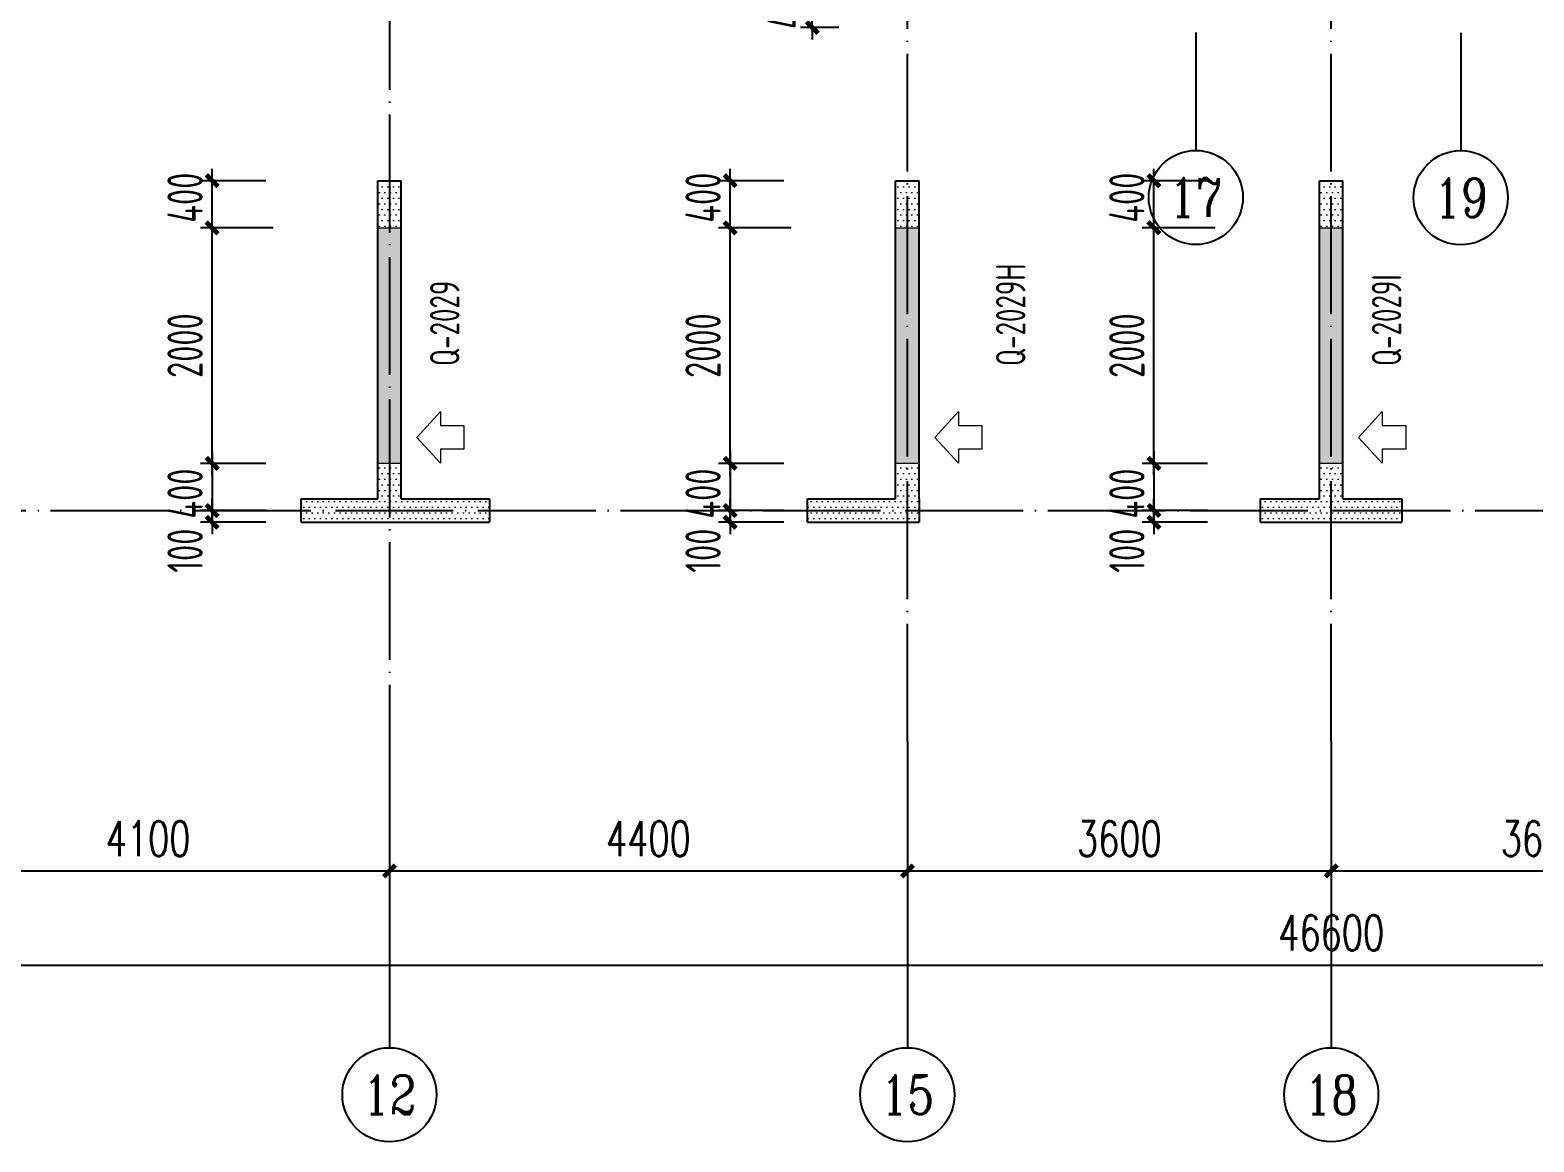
# Model space of a CAD drawing. Extents: x -85320 to 1679916, y -1321939 to 627.
# Drawn here: x 1046766 to 1059541, y -782274 to -772835 of the extents above; entities that cross this region are included whole.
import ezdxf
from ezdxf.enums import TextEntityAlignment as Align

# ---------------------------------------------------------------- set-up
doc = ezdxf.new("R2010")
doc.units = 0
doc.header["$LTSCALE"] = 1000
doc.linetypes.add('DOTE', pattern=[2.42, 2, -0.2, 0.02, -0.2])
for name, color, linetype in [('AXIS', 3, 'Continuous'), ('AXIS_TEXT', 7, 'Continuous'), ('DOTE', 1, 'DOTE'), ('G-06墙-01砼墙', 50, 'Continuous'), ('SIG_TEXT', 7, 'Continuous')]:
    doc.layers.add(name, color=color, linetype=linetype)
for name, color, linetype, lineweight in [('DIM', 3, 'Continuous', 0), ('WCOL', 7, 'Continuous', 0), ('WCOL_DE_DIM', 3, 'Continuous', 0), ('WCOL_HATCH', 251, 'Continuous', 0), ('预制墙标注', 2, 'Continuous', 18)]:
    doc.layers.add(name, color=color, linetype=linetype, lineweight=lineweight)
doc.styles.add('_TCH_AXIS', font='COMPLEX', dxfattribs={"bigfont": 'GBCBIG'})
doc.styles.add('_TCH_DIM_T3', font='SIMPLEX', dxfattribs={"width": 0.705882, "bigfont": 'GBCBIG'})
doc.styles.add('COMPLEX', font='COMPLEX')
doc.styles.add('TSSD_Rein', font='Tssdeng.shx', dxfattribs={"width": 0.7, "bigfont": 'hztxt.shx'})
doc.styles.add('样式 1', font='yjkeng.shx', dxfattribs={"width": 0.7, "bigfont": 'yjkchn.shx'})
doc.dimstyles.new('_TCH_ARCH&&100', dxfattribs={"dimtxt": 297.5, "dimasz": 100, "dimexe": 250, "dimexo": 300, "dimgap": 126.25, "dimtad": 1, "dimdec": 0, "dimzin": 0, "dimdsep": 46, "dimtxsty": '_TCH_DIM_T3', "dimblk": 'ARCHTICK', "dimcen": 0.09, "dimclrt": 7, "dimazin": 2, "dimtfac": 1, "dimtdec": 0, "dimtix": 1, "dimtmove": 2, "dimatfit": 3, "dimfxl": 1, "dimtolj": 1, "dimtzin": 0, "dimarcsym": 0})
doc.dimstyles.new('TSSD_100_100$0', dxfattribs={"dimtxt": 300, "dimasz": 100, "dimexe": 100, "dimexo": 250, "dimgap": 80, "dimtad": 1, "dimdec": 0, "dimzin": 0, "dimdsep": 46, "dimtxsty": 'TSSD_Rein', "dimblk": 'ARCHTICK', "dimcen": 0, "dimdle": 100, "dimclrt": 7, "dimadec": 0, "dimazin": 0, "dimtfac": 1, "dimtdec": 0, "dimtix": 1, "dimtmove": 2, "dimatfit": 3, "dimldrblk": '_TSDBK', "dimfxl": 1, "dimtolj": 1, "dimtzin": 0, "dimarcsym": 0})
pattern_1 = [(0, (-5661462.457, -507233), (23.8125, 47.625), [0, -47.625])]
pattern_2 = [(0, (-5661462.457, -506133), (23.8125, 47.625), [0, -47.625])]

# ---------------------------------------------------------------- blocks, each defined once
blk = doc.blocks.new('_ArchTick')
at = {"color": 0, "linetype": 'ByBlock', "const_width": 0.4}
blk.add_lwpolyline([(-0.5, -0.5), (0.5, 0.5)], dxfattribs=at)
blk = doc.blocks.new('*D1077')
at = {"layer": 'AXIS', "color": 0, "lineweight": -2, "transparency": 16777216}
for p, q in [((1045719, -779176), (1045719, -780224)), ((1049819, -779176), (1049819, -780224)), ((1045719, -779974), (1049819, -779974))]:
    blk.add_line(p, q, dxfattribs=at)
at = {"layer": 'Defpoints', "color": 0, "transparency": 16777216}
for p in [(1045719, -778876), (1049819, -778876), (1049819, -779974)]:
    blk.add_point(p, dxfattribs=at)
at = {"layer": 'AXIS', "color": 0, "lineweight": -2, "transparency": 16777216, "xscale": 100, "yscale": 100, "zscale": 100, "rotation": 180}
blk.add_blockref('_ArchTick', (1045719, -779974), dxfattribs=at)
at = {"layer": 'AXIS', "color": 0, "lineweight": -2, "transparency": 16777216, "xscale": 100, "yscale": 100, "zscale": 100}
blk.add_blockref('_ArchTick', (1049819, -779974), dxfattribs=at)
at = {"layer": 'AXIS', "color": 7, "transparency": 16777216, "insert": (1047769, -779699), "char_height": 297.5, "attachment_point": 5, "style": '_TCH_DIM_T3'}
blk.add_mtext('\\A1;4100', dxfattribs=at)
blk = doc.blocks.new('*D1078')
at = {"layer": 'AXIS', "color": 0, "lineweight": -2, "transparency": 16777216}
for p, q in [((1049819, -779176), (1049819, -780224)), ((1054219, -779176), (1054219, -780224)), ((1049819, -779974), (1054219, -779974))]:
    blk.add_line(p, q, dxfattribs=at)
at = {"layer": 'Defpoints', "color": 0, "transparency": 16777216}
for p in [(1049819, -778876), (1054219, -778876), (1054219, -779974)]:
    blk.add_point(p, dxfattribs=at)
at = {"layer": 'AXIS', "color": 0, "lineweight": -2, "transparency": 16777216, "xscale": 100, "yscale": 100, "zscale": 100, "rotation": 180}
blk.add_blockref('_ArchTick', (1049819, -779974), dxfattribs=at)
at = {"layer": 'AXIS', "color": 0, "lineweight": -2, "transparency": 16777216, "xscale": 100, "yscale": 100, "zscale": 100}
blk.add_blockref('_ArchTick', (1054219, -779974), dxfattribs=at)
at = {"layer": 'AXIS', "color": 7, "transparency": 16777216, "insert": (1052019, -779699), "char_height": 297.5, "attachment_point": 5, "style": '_TCH_DIM_T3'}
blk.add_mtext('\\A1;4400', dxfattribs=at)
blk = doc.blocks.new('*D1079')
at = {"layer": 'AXIS', "color": 0, "lineweight": -2, "transparency": 16777216}
for p, q in [((1054219, -779176), (1054219, -780224)), ((1057819, -779176), (1057819, -780224)), ((1054219, -779974), (1057819, -779974))]:
    blk.add_line(p, q, dxfattribs=at)
at = {"layer": 'Defpoints', "color": 0, "transparency": 16777216}
for p in [(1054219, -778876), (1057819, -778876), (1057819, -779974)]:
    blk.add_point(p, dxfattribs=at)
at = {"layer": 'AXIS', "color": 0, "lineweight": -2, "transparency": 16777216, "xscale": 100, "yscale": 100, "zscale": 100, "rotation": 180}
blk.add_blockref('_ArchTick', (1054219, -779974), dxfattribs=at)
at = {"layer": 'AXIS', "color": 0, "lineweight": -2, "transparency": 16777216, "xscale": 100, "yscale": 100, "zscale": 100}
blk.add_blockref('_ArchTick', (1057819, -779974), dxfattribs=at)
at = {"layer": 'AXIS', "color": 7, "transparency": 16777216, "insert": (1056019, -779699), "char_height": 297.5, "attachment_point": 5, "style": '_TCH_DIM_T3'}
blk.add_mtext('\\A1;3600', dxfattribs=at)
blk = doc.blocks.new('*D1080')
at = {"layer": 'AXIS', "color": 0, "lineweight": -2, "transparency": 16777216}
for p, q in [((1057819, -779176), (1057819, -780224)), ((1061419, -779176), (1061419, -780224)), ((1057819, -779974), (1061419, -779974))]:
    blk.add_line(p, q, dxfattribs=at)
at = {"layer": 'Defpoints', "color": 0, "transparency": 16777216}
for p in [(1057819, -778876), (1061419, -778876), (1061419, -779974)]:
    blk.add_point(p, dxfattribs=at)
at = {"layer": 'AXIS', "color": 0, "lineweight": -2, "transparency": 16777216, "xscale": 100, "yscale": 100, "zscale": 100, "rotation": 180}
blk.add_blockref('_ArchTick', (1057819, -779974), dxfattribs=at)
at = {"layer": 'AXIS', "color": 0, "lineweight": -2, "transparency": 16777216, "xscale": 100, "yscale": 100, "zscale": 100}
blk.add_blockref('_ArchTick', (1061419, -779974), dxfattribs=at)
at = {"layer": 'AXIS', "color": 7, "transparency": 16777216, "insert": (1059619, -779699), "char_height": 297.5, "attachment_point": 5, "style": '_TCH_DIM_T3'}
blk.add_mtext('\\A1;3600', dxfattribs=at)
blk = doc.blocks.new('*D1116')
at = {"layer": 'AXIS', "color": 0, "lineweight": -2, "transparency": 16777216}
for p, q in [((1034519, -779176), (1034519, -781024)), ((1081119, -779176), (1081119, -781024)), ((1034519, -780774), (1081119, -780774))]:
    blk.add_line(p, q, dxfattribs=at)
at = {"layer": 'Defpoints', "color": 0, "transparency": 16777216}
for p in [(1034519, -778876), (1081119, -778876), (1081119, -780774)]:
    blk.add_point(p, dxfattribs=at)
at = {"layer": 'AXIS', "color": 0, "lineweight": -2, "transparency": 16777216, "xscale": 100, "yscale": 100, "zscale": 100, "rotation": 180}
blk.add_blockref('_ArchTick', (1034519, -780774), dxfattribs=at)
at = {"layer": 'AXIS', "color": 0, "lineweight": -2, "transparency": 16777216, "xscale": 100, "yscale": 100, "zscale": 100}
blk.add_blockref('_ArchTick', (1081119, -780774), dxfattribs=at)
at = {"layer": 'AXIS', "color": 7, "transparency": 16777216, "insert": (1057819, -780499), "char_height": 297.5, "attachment_point": 5, "style": '_TCH_DIM_T3'}
blk.add_mtext('\\A1;46600', dxfattribs=at)
blk = doc.blocks.new('_AXISO')
blk.add_circle((0, 0), 0.5)
at = {"layer": 'AXIS_TEXT', "style": 'COMPLEX', "width": 1.041667}
blk.add_attdef('A', text='', height=0.56, dxfattribs=at).set_placement((-0.25, -0.28), (0.25, -0.28), align=Align.FIT)
blk = doc.blocks.new('*D1129')
at = {"layer": 'Defpoints', "color": 0, "transparency": 16777216}
for p in [(1048313, -776914), (1049019, -776914), (1049019, -777014)]:
    blk.add_point(p, dxfattribs=at)
at = {"layer": 'DIM', "color": 0, "lineweight": -2, "transparency": 16777216}
for p, q in [((1048313, -776914), (1048313, -776814)), ((1048769, -776914), (1048213, -776914)), ((1048313, -777014), (1048313, -776914)), ((1048769, -777014), (1048213, -777014)), ((1048313, -777014), (1048313, -777114))]:
    blk.add_line(p, q, dxfattribs=at)
at = {"layer": 'DIM', "color": 0, "lineweight": -2, "transparency": 16777216, "xscale": 100, "yscale": 100, "zscale": 100}
for p, rotation in [((1048313, -776914), 270), ((1048313, -777014), 90)]:
    blk.add_blockref('_ArchTick', p, dxfattribs=dict(at, rotation=rotation))
at = {"layer": 'DIM', "color": 7, "transparency": 16777216, "insert": (1048083, -777255), "char_height": 300, "attachment_point": 5, "rotation": 90, "style": 'TSSD_Rein'}
blk.add_mtext('\\A1;100', dxfattribs=at)
blk = doc.blocks.new('_TSDBK')
blk.add_line((-1, 0), (0, 0))
at = {"const_width": 0.5}
blk.add_lwpolyline([(-0.7, -0.7), (0.7, 0.7)], dxfattribs=at)
blk = doc.blocks.new('*D1130')
at = {"layer": 'Defpoints', "color": 0, "transparency": 16777216}
for p in [(1048313, -774514), (1049082, -774514), (1049019, -776514)]:
    blk.add_point(p, dxfattribs=at)
at = {"layer": 'DIM', "color": 0, "lineweight": -2, "transparency": 16777216}
for p, q in [((1048832, -774514), (1048213, -774514)), ((1048313, -776614), (1048313, -774414)), ((1048769, -776514), (1048213, -776514))]:
    blk.add_line(p, q, dxfattribs=at)
at = {"layer": 'DIM', "color": 0, "lineweight": -2, "transparency": 16777216, "xscale": 100, "yscale": 100, "zscale": 100}
for p, rotation in [((1048313, -774514), 90), ((1048313, -776514), 270)]:
    blk.add_blockref('_ArchTick', p, dxfattribs=dict(at, rotation=rotation))
at = {"layer": 'DIM', "color": 7, "transparency": 16777216, "insert": (1048083, -775514), "char_height": 300, "attachment_point": 5, "rotation": 90, "style": 'TSSD_Rein'}
blk.add_mtext('\\A1;2000', dxfattribs=at)
blk = doc.blocks.new('*D1131')
at = {"layer": 'Defpoints', "color": 0, "transparency": 16777216}
for p in [(1049019, -776514), (1048313, -776914), (1049019, -776914)]:
    blk.add_point(p, dxfattribs=at)
at = {"layer": 'DIM', "color": 0, "lineweight": -2, "transparency": 16777216}
for p, q in [((1048313, -776414), (1048313, -777014)), ((1048769, -776514), (1048213, -776514)), ((1048769, -776914), (1048213, -776914))]:
    blk.add_line(p, q, dxfattribs=at)
at = {"layer": 'DIM', "color": 0, "lineweight": -2, "transparency": 16777216, "xscale": 100, "yscale": 100, "zscale": 100}
for p, rotation in [((1048313, -776514), 90), ((1048313, -776914), 270)]:
    blk.add_blockref('_ArchTick', p, dxfattribs=dict(at, rotation=rotation))
at = {"layer": 'DIM', "color": 7, "transparency": 16777216, "insert": (1048083, -776770), "char_height": 300, "attachment_point": 5, "rotation": 90, "style": 'TSSD_Rein'}
blk.add_mtext('\\A1;400', dxfattribs=at)
blk = doc.blocks.new('*D1132')
at = {"layer": 'Defpoints', "color": 0, "transparency": 16777216}
for p in [(1048313, -774114), (1049019, -774114), (1049019, -774514)]:
    blk.add_point(p, dxfattribs=at)
at = {"layer": 'DIM', "color": 0, "lineweight": -2, "transparency": 16777216}
for p, q in [((1048769, -774114), (1048213, -774114)), ((1048313, -774614), (1048313, -774014)), ((1048769, -774514), (1048213, -774514))]:
    blk.add_line(p, q, dxfattribs=at)
at = {"layer": 'DIM', "color": 0, "lineweight": -2, "transparency": 16777216, "xscale": 100, "yscale": 100, "zscale": 100}
for p, rotation in [((1048313, -774114), 90), ((1048313, -774514), 270)]:
    blk.add_blockref('_ArchTick', p, dxfattribs=dict(at, rotation=rotation))
at = {"layer": 'DIM', "color": 7, "transparency": 16777216, "insert": (1048083, -774258), "char_height": 300, "attachment_point": 5, "rotation": 90, "style": 'TSSD_Rein'}
blk.add_mtext('\\A1;400', dxfattribs=at)
blk = doc.blocks.new('*D1133')
at = {"layer": 'Defpoints', "color": 0, "transparency": 16777216}
for p in [(1052713, -776914), (1053419, -776914), (1053419, -777014)]:
    blk.add_point(p, dxfattribs=at)
at = {"layer": 'DIM', "color": 0, "lineweight": -2, "transparency": 16777216}
for p, q in [((1052713, -776914), (1052713, -776814)), ((1053169, -776914), (1052613, -776914)), ((1052713, -777014), (1052713, -776914)), ((1053169, -777014), (1052613, -777014)), ((1052713, -777014), (1052713, -777114))]:
    blk.add_line(p, q, dxfattribs=at)
at = {"layer": 'DIM', "color": 0, "lineweight": -2, "transparency": 16777216, "xscale": 100, "yscale": 100, "zscale": 100}
for p, rotation in [((1052713, -776914), 270), ((1052713, -777014), 90)]:
    blk.add_blockref('_ArchTick', p, dxfattribs=dict(at, rotation=rotation))
at = {"layer": 'DIM', "color": 7, "transparency": 16777216, "insert": (1052483, -777255), "char_height": 300, "attachment_point": 5, "rotation": 90, "style": 'TSSD_Rein'}
blk.add_mtext('\\A1;100', dxfattribs=at)
blk = doc.blocks.new('*D1134')
at = {"layer": 'Defpoints', "color": 0, "transparency": 16777216}
for p in [(1052713, -774514), (1053482, -774514), (1053419, -776514)]:
    blk.add_point(p, dxfattribs=at)
at = {"layer": 'DIM', "color": 0, "lineweight": -2, "transparency": 16777216}
for p, q in [((1053232, -774514), (1052613, -774514)), ((1052713, -776614), (1052713, -774414)), ((1053169, -776514), (1052613, -776514))]:
    blk.add_line(p, q, dxfattribs=at)
at = {"layer": 'DIM', "color": 0, "lineweight": -2, "transparency": 16777216, "xscale": 100, "yscale": 100, "zscale": 100}
for p, rotation in [((1052713, -774514), 90), ((1052713, -776514), 270)]:
    blk.add_blockref('_ArchTick', p, dxfattribs=dict(at, rotation=rotation))
at = {"layer": 'DIM', "color": 7, "transparency": 16777216, "insert": (1052483, -775514), "char_height": 300, "attachment_point": 5, "rotation": 90, "style": 'TSSD_Rein'}
blk.add_mtext('\\A1;2000', dxfattribs=at)
blk = doc.blocks.new('*D1135')
at = {"layer": 'Defpoints', "color": 0, "transparency": 16777216}
for p in [(1053419, -776514), (1052713, -776914), (1053419, -776914)]:
    blk.add_point(p, dxfattribs=at)
at = {"layer": 'DIM', "color": 0, "lineweight": -2, "transparency": 16777216}
for p, q in [((1052713, -776414), (1052713, -777014)), ((1053169, -776514), (1052613, -776514)), ((1053169, -776914), (1052613, -776914))]:
    blk.add_line(p, q, dxfattribs=at)
at = {"layer": 'DIM', "color": 0, "lineweight": -2, "transparency": 16777216, "xscale": 100, "yscale": 100, "zscale": 100}
for p, rotation in [((1052713, -776514), 90), ((1052713, -776914), 270)]:
    blk.add_blockref('_ArchTick', p, dxfattribs=dict(at, rotation=rotation))
at = {"layer": 'DIM', "color": 7, "transparency": 16777216, "insert": (1052483, -776770), "char_height": 300, "attachment_point": 5, "rotation": 90, "style": 'TSSD_Rein'}
blk.add_mtext('\\A1;400', dxfattribs=at)
blk = doc.blocks.new('*D1136')
at = {"layer": 'Defpoints', "color": 0, "transparency": 16777216}
for p in [(1052713, -774114), (1053419, -774114), (1053419, -774514)]:
    blk.add_point(p, dxfattribs=at)
at = {"layer": 'DIM', "color": 0, "lineweight": -2, "transparency": 16777216}
for p, q in [((1053169, -774114), (1052613, -774114)), ((1052713, -774614), (1052713, -774014)), ((1053169, -774514), (1052613, -774514))]:
    blk.add_line(p, q, dxfattribs=at)
at = {"layer": 'DIM', "color": 0, "lineweight": -2, "transparency": 16777216, "xscale": 100, "yscale": 100, "zscale": 100}
for p, rotation in [((1052713, -774114), 90), ((1052713, -774514), 270)]:
    blk.add_blockref('_ArchTick', p, dxfattribs=dict(at, rotation=rotation))
at = {"layer": 'DIM', "color": 7, "transparency": 16777216, "insert": (1052483, -774258), "char_height": 300, "attachment_point": 5, "rotation": 90, "style": 'TSSD_Rein'}
blk.add_mtext('\\A1;400', dxfattribs=at)
blk = doc.blocks.new('*D1137')
at = {"layer": 'Defpoints', "color": 0, "transparency": 16777216}
for p in [(1056313, -776914), (1057019, -776914), (1057019, -777014)]:
    blk.add_point(p, dxfattribs=at)
at = {"layer": 'DIM', "color": 0, "lineweight": -2, "transparency": 16777216}
for p, q in [((1056313, -776914), (1056313, -776814)), ((1056769, -776914), (1056213, -776914)), ((1056313, -777014), (1056313, -776914)), ((1056769, -777014), (1056213, -777014)), ((1056313, -777014), (1056313, -777114))]:
    blk.add_line(p, q, dxfattribs=at)
at = {"layer": 'DIM', "color": 0, "lineweight": -2, "transparency": 16777216, "xscale": 100, "yscale": 100, "zscale": 100}
for p, rotation in [((1056313, -776914), 270), ((1056313, -777014), 90)]:
    blk.add_blockref('_ArchTick', p, dxfattribs=dict(at, rotation=rotation))
at = {"layer": 'DIM', "color": 7, "transparency": 16777216, "insert": (1056083, -777255), "char_height": 300, "attachment_point": 5, "rotation": 90, "style": 'TSSD_Rein'}
blk.add_mtext('\\A1;100', dxfattribs=at)
blk = doc.blocks.new('*D1138')
at = {"layer": 'Defpoints', "color": 0, "transparency": 16777216}
for p in [(1056313, -774514), (1057082, -774514), (1057019, -776514)]:
    blk.add_point(p, dxfattribs=at)
at = {"layer": 'DIM', "color": 0, "lineweight": -2, "transparency": 16777216}
for p, q in [((1056832, -774514), (1056213, -774514)), ((1056313, -776614), (1056313, -774414)), ((1056769, -776514), (1056213, -776514))]:
    blk.add_line(p, q, dxfattribs=at)
at = {"layer": 'DIM', "color": 0, "lineweight": -2, "transparency": 16777216, "xscale": 100, "yscale": 100, "zscale": 100}
for p, rotation in [((1056313, -774514), 90), ((1056313, -776514), 270)]:
    blk.add_blockref('_ArchTick', p, dxfattribs=dict(at, rotation=rotation))
at = {"layer": 'DIM', "color": 7, "transparency": 16777216, "insert": (1056083, -775514), "char_height": 300, "attachment_point": 5, "rotation": 90, "style": 'TSSD_Rein'}
blk.add_mtext('\\A1;2000', dxfattribs=at)
blk = doc.blocks.new('*D1139')
at = {"layer": 'Defpoints', "color": 0, "transparency": 16777216}
for p in [(1057019, -776514), (1056313, -776914), (1057019, -776914)]:
    blk.add_point(p, dxfattribs=at)
at = {"layer": 'DIM', "color": 0, "lineweight": -2, "transparency": 16777216}
for p, q in [((1056313, -776414), (1056313, -777014)), ((1056769, -776514), (1056213, -776514)), ((1056769, -776914), (1056213, -776914))]:
    blk.add_line(p, q, dxfattribs=at)
at = {"layer": 'DIM', "color": 0, "lineweight": -2, "transparency": 16777216, "xscale": 100, "yscale": 100, "zscale": 100}
for p, rotation in [((1056313, -776514), 90), ((1056313, -776914), 270)]:
    blk.add_blockref('_ArchTick', p, dxfattribs=dict(at, rotation=rotation))
at = {"layer": 'DIM', "color": 7, "transparency": 16777216, "insert": (1056083, -776770), "char_height": 300, "attachment_point": 5, "rotation": 90, "style": 'TSSD_Rein'}
blk.add_mtext('\\A1;400', dxfattribs=at)
blk = doc.blocks.new('*D1140')
at = {"layer": 'Defpoints', "color": 0, "transparency": 16777216}
for p in [(1056313, -774114), (1057019, -774114), (1057019, -774514)]:
    blk.add_point(p, dxfattribs=at)
at = {"layer": 'DIM', "color": 0, "lineweight": -2, "transparency": 16777216}
for p, q in [((1056769, -774114), (1056213, -774114)), ((1056313, -774614), (1056313, -774014)), ((1056769, -774514), (1056213, -774514))]:
    blk.add_line(p, q, dxfattribs=at)
at = {"layer": 'DIM', "color": 0, "lineweight": -2, "transparency": 16777216, "xscale": 100, "yscale": 100, "zscale": 100}
for p, rotation in [((1056313, -774114), 90), ((1056313, -774514), 270)]:
    blk.add_blockref('_ArchTick', p, dxfattribs=dict(at, rotation=rotation))
at = {"layer": 'DIM', "color": 7, "transparency": 16777216, "insert": (1056083, -774258), "char_height": 300, "attachment_point": 5, "rotation": 90, "style": 'TSSD_Rein'}
blk.add_mtext('\\A1;400', dxfattribs=at)
blk = doc.blocks.new('*D1178')
at = {"layer": 'Defpoints', "color": 0, "transparency": 16777216}
for p in [(1053411, -772414), (1054119, -772414), (1053885, -772814)]:
    blk.add_point(p, dxfattribs=at)
at = {"layer": 'DIM', "color": 0, "lineweight": -2, "transparency": 16777216}
for p, q in [((1053411, -772414), (1053411, -772314)), ((1053869, -772414), (1053311, -772414)), ((1053411, -772814), (1053411, -772414)), ((1053635, -772814), (1053311, -772814)), ((1053411, -772814), (1053411, -772914))]:
    blk.add_line(p, q, dxfattribs=at)
at = {"layer": 'DIM', "color": 0, "lineweight": -2, "transparency": 16777216, "xscale": 100, "yscale": 100, "zscale": 100}
for p, rotation in [((1053411, -772414), 270), ((1053411, -772814), 90)]:
    blk.add_blockref('_ArchTick', p, dxfattribs=dict(at, rotation=rotation))
at = {"layer": 'DIM', "color": 7, "transparency": 16777216, "insert": (1053181, -772614), "char_height": 300, "attachment_point": 5, "rotation": 90, "style": 'TSSD_Rein'}
blk.add_mtext('\\A1;400', dxfattribs=at)

msp = doc.modelspace()

# ---------------------------------------------------------------- hatches: boundary and pattern name
at = {"layer": 'WCOL_DE_DIM'}
h = msp.add_hatch(color=6, dxfattribs=at)
h.dxf.hatch_style = 1
h.paths.add_polyline_path([(1049719.043, -774514.127), (1049919.043, -774514.127), (1049919.043, -776514.126), (1049719.043, -776514.126)])
h = msp.add_hatch(color=6, dxfattribs=at)
h.dxf.hatch_style = 1
h.paths.add_polyline_path([(1054119.043, -774514.127), (1054319.043, -774514.127), (1054319.043, -776514.126), (1054119.043, -776514.126)])
h = msp.add_hatch(color=6, dxfattribs=at)
h.dxf.hatch_style = 1
h.paths.add_polyline_path([(1057719.043, -774514.127), (1057919.043, -774514.127), (1057919.043, -776514.126), (1057719.043, -776514.126)])
at = {"layer": 'WCOL_HATCH'}
h = msp.add_hatch(dxfattribs=at)
h.set_pattern_fill('DOTS', color=256, scale=30, style=0)
h.set_pattern_definition(pattern_2)
h.paths.add_polyline_path([(1049719.043, -774114.127), (1049719.043, -774514.127), (1049919.043, -774514.127), (1049919.043, -774114.127)], flags=0)
h = msp.add_hatch(dxfattribs=at)
h.set_pattern_fill('DOTS', color=256, scale=30, style=0)
h.set_pattern_definition(pattern_2)
h.paths.add_polyline_path([(1054119.043, -774114.127), (1054119.043, -774514.127), (1054319.043, -774514.127), (1054319.043, -774114.127)], flags=0)
h = msp.add_hatch(dxfattribs=at)
h.set_pattern_fill('DOTS', color=256, scale=30, style=0)
h.set_pattern_definition(pattern_2)
h.paths.add_polyline_path([(1057719.043, -774114.127), (1057719.043, -774514.127), (1057919.043, -774514.127), (1057919.043, -774114.127)], flags=0)
h = msp.add_hatch(dxfattribs=at)
h.set_pattern_fill('DOTS', color=256, scale=30, style=0)
h.set_pattern_definition(pattern_1)
h.paths.add_polyline_path([(1049069.043, -776814.126), (1049069.043, -777014.126), (1050669.043, -777014.126), (1050669.043, -776814.126), (1049919.043, -776814.126), (1049919.043, -776514.126), (1049719.043, -776514.126), (1049719.043, -776814.126)], flags=0)
h = msp.add_hatch(dxfattribs=at)
h.set_pattern_fill('DOTS', color=256, scale=30, style=0)
h.set_pattern_definition(pattern_1)
h.paths.add_polyline_path([(1053369.043, -776814.126), (1053369.043, -777014.126), (1054319.043, -777014.126), (1054319.043, -776814.126), (1054319.043, -776514.126), (1054119.043, -776514.126), (1054119.043, -776814.126)])
h = msp.add_hatch(dxfattribs=at)
h.set_pattern_fill('DOTS', color=256, scale=30, style=0)
h.set_pattern_definition(pattern_1)
h.paths.add_polyline_path([(1057219.043, -776814.126), (1057219.043, -777014.126), (1058419.043, -777014.126), (1058419.043, -776814.126), (1057919.043, -776814.126), (1057919.043, -776514.126), (1057719.043, -776514.126), (1057719.043, -776814.126)], flags=0)

# ---------------------------------------------------------------- linework, layer by layer
at = {"layer": 'AXIS', "color": 0}
for p, q in [((1056669.045, -772856.456), (1056669.045, -773856.456)), ((1058919.045, -772858.216), (1058919.045, -773858.216))]:
    msp.add_line(p, q, dxfattribs=at)
at = {"layer": 'AXIS'}
for p, q in [((1049819.044, -778875.598), (1049819.044, -781474.098)), ((1054219.044, -778875.598), (1054219.044, -781474.098)), ((1057819.044, -778875.598), (1057819.044, -781474.098))]:
    msp.add_line(p, q, dxfattribs=at)
at = {"layer": 'DOTE', "ltscale": 0.5}
for p, q in [((1049819.044, -760242.387), (1049819.044, -778875.598)), ((1054219.044, -778875.598), (1054219.044, -770314.127)), ((1057819.044, -778875.598), (1057819.044, -772464.127)), ((1032421.261, -776914.127), (1082905.734, -776914.127))]:
    msp.add_line(p, q, dxfattribs=at)
at = {"layer": 'G-06墙-01砼墙'}
for p, q in [((1049719.043, -776814.126), (1049719.043, -774114.127)), ((1049719.043, -774114.127), (1049919.043, -774114.127)), ((1049919.043, -776814.126), (1049919.043, -774114.127)), ((1054119.043, -776814.126), (1054119.043, -774114.127)), ((1054119.043, -774114.127), (1054319.043, -774114.127)), ((1054319.043, -776814.126), (1054319.043, -774114.127)), ((1057719.043, -776814.126), (1057719.043, -774114.127)), ((1057719.043, -774114.127), (1057919.043, -774114.127)), ((1057919.043, -776814.126), (1057919.043, -774114.127)), ((1049069.043, -776814.126), (1049719.043, -776814.126)), ((1049069.043, -777014.126), (1049069.043, -776814.126)), ((1049919.043, -776814.126), (1050669.043, -776814.126)), ((1050669.043, -776814.126), (1050669.043, -777014.126)), ((1053369.043, -776814.126), (1054119.043, -776814.126)), ((1053369.043, -777014.126), (1053369.043, -776814.126)), ((1054319.043, -776814.126), (1054319.043, -777014.126)), ((1057219.043, -776814.126), (1057719.043, -776814.126)), ((1057219.043, -777014.126), (1057219.043, -776814.126)), ((1057919.043, -776814.126), (1058419.043, -776814.126)), ((1058419.043, -776814.126), (1058419.043, -777014.126)), ((1049069.043, -777014.126), (1049919.043, -777014.126)), ((1049919.043, -777014.126), (1050669.043, -777014.126)), ((1053369.043, -777014.126), (1054119.043, -777014.126)), ((1054119.043, -777014.126), (1054319.043, -777014.126)), ((1057219.043, -777014.126), (1057719.043, -777014.126)), ((1057719.043, -777014.126), (1058419.043, -777014.126))]:
    msp.add_line(p, q, dxfattribs=at)
at = {"layer": 'SIG_TEXT', "color": 3}
for p, q in [((1049069.044, -776814.126), (1049719.043, -776814.126)), ((1049919.043, -776814.126), (1050669.043, -776814.127))]:
    msp.add_line(p, q, dxfattribs=at)
at = {"layer": 'WCOL'}
for points in [[(1049719.043, -774114.127), (1049719.043, -774514.127), (1049919.043, -774514.127), (1049919.043, -774114.127)], [(1054119.043, -774114.127), (1054119.043, -774514.127), (1054319.043, -774514.127), (1054319.043, -774114.127)], [(1057719.043, -774114.127), (1057719.043, -774514.127), (1057919.043, -774514.127), (1057919.043, -774114.127)], [(1049069.043, -776814.126), (1049069.043, -777014.126), (1050669.043, -777014.126), (1050669.043, -776814.126), (1049919.043, -776814.126), (1049919.043, -776514.126), (1049719.043, -776514.126), (1049719.043, -776814.126)], [(1053369.043, -776814.126), (1053369.043, -777014.126), (1054319.043, -777014.126), (1054319.043, -776814.126), (1054319.043, -776814.126), (1054319.043, -776514.126), (1054119.043, -776514.126), (1054119.043, -776814.126)], [(1057219.043, -776814.126), (1057219.043, -777014.126), (1058419.043, -777014.126), (1058419.043, -776814.126), (1057919.043, -776814.126), (1057919.043, -776514.126), (1057719.043, -776514.126), (1057719.043, -776814.126)]]:
    msp.add_lwpolyline(points, close=True, dxfattribs=at)
for points in [[(1050252.048, -776073.139), (1050252.048, -776193.139), (1050452.048, -776193.139), (1050452.048, -776393.139), (1050252.048, -776393.139), (1050252.048, -776513.139), (1050052.048, -776293.139), (1050252.048, -776073.139)], [(1054652.048, -776073.139), (1054652.048, -776193.139), (1054852.048, -776193.139), (1054852.048, -776393.139), (1054652.048, -776393.139), (1054652.048, -776513.139), (1054452.048, -776293.139), (1054652.048, -776073.139)], [(1058252.048, -776073.139), (1058252.048, -776193.139), (1058452.048, -776193.139), (1058452.048, -776393.139), (1058252.048, -776393.139), (1058252.048, -776513.139), (1058052.048, -776293.139), (1058252.048, -776073.139)]]:
    msp.add_lwpolyline(points, dxfattribs=at)
at = {"layer": 'WCOL_DE_DIM'}
for points in [[(1049719.043, -774514.127), (1049919.043, -774514.127), (1049919.043, -776514.126), (1049719.043, -776514.126)], [(1054119.043, -774514.127), (1054319.043, -774514.127), (1054319.043, -776514.126), (1054119.043, -776514.126)], [(1057719.043, -774514.127), (1057919.043, -774514.127), (1057919.043, -776514.126), (1057719.043, -776514.126)]]:
    msp.add_lwpolyline(points, close=True, dxfattribs=at)

# ---------------------------------------------------------------- block references
at = {"layer": 'AXIS', "color": 0}
ref = msp.add_blockref('_AXISO', (1056669.045, -774256.456), dxfattribs=dict(at, xscale=800, yscale=800, zscale=800))
ref.add_attrib('A', '17', dxfattribs={"layer": 'AXIS_TEXT', "color": 0, "height": 328.4455, "style": '_TCH_AXIS'}).set_placement((1056442.261, -774420.679), (1056895.828, -774420.679), align=Align.FIT)
ref = msp.add_blockref('_AXISO', (1058919.045, -774258.216), dxfattribs=dict(at, xscale=800, yscale=800, zscale=800))
ref.add_attrib('A', '19', dxfattribs={"layer": 'AXIS_TEXT', "color": 0, "height": 328.4455, "style": '_TCH_AXIS'}).set_placement((1058692.261, -774422.439), (1059145.828, -774422.439), align=Align.FIT)
at = {"layer": 'AXIS'}
ref = msp.add_blockref('_AXISO', (1049819.044, -781874.098), dxfattribs=dict(at, xscale=800, yscale=800, zscale=800))
ref.add_attrib('A', '12', dxfattribs={"layer": 'AXIS_TEXT', "height": 328.4455, "style": '_TCH_AXIS'}).set_placement((1049592.26, -782038.321), (1050045.828, -782038.321), align=Align.FIT)
ref = msp.add_blockref('_AXISO', (1054219.044, -781874.098), dxfattribs=dict(at, xscale=800, yscale=800, zscale=800))
ref.add_attrib('A', '15', dxfattribs={"layer": 'AXIS_TEXT', "height": 328.4455, "style": '_TCH_AXIS'}).set_placement((1053992.26, -782038.321), (1054445.828, -782038.321), align=Align.FIT)
ref = msp.add_blockref('_AXISO', (1057819.044, -781874.098), dxfattribs=dict(at, xscale=800, yscale=800, zscale=800))
ref.add_attrib('A', '18', dxfattribs={"layer": 'AXIS_TEXT', "height": 328.4455, "style": '_TCH_AXIS'}).set_placement((1057592.26, -782038.321), (1058045.828, -782038.321), align=Align.FIT)

# ---------------------------------------------------------------- texts
at = {"layer": '预制墙标注', "linetype": 'Continuous', "style": '样式 1', "width": 0.7}
for s, p in [('Q-2029H', (1054970.987, -775687.372)), ('Q-2029', (1050163.736, -775687.372)), ('Q-2029I', (1058163.736, -775687.372))]:
    msp.add_text(s, height=250, rotation=90.0000025, dxfattribs=at).set_placement(p, align=Align.TOP_LEFT)

# ---------------------------------------------------------------- dimensions: what is measured, and where the dimension line sits
at = {"layer": 'AXIS'}
for p1, p2, distance, picture, middle in [((1034519.044, -778875.598), (1081119.044, -778875.598), -1898.5, '*D1116', (1057819.044, -780499.098)), ((1045719.044, -778875.598), (1049819.044, -778875.598), -1098.5, '*D1077', (1047769.044, -779699.098)), ((1049819.044, -778875.598), (1054219.044, -778875.598), -1098.5, '*D1078', (1052019.044, -779699.098)), ((1054219.044, -778875.598), (1057819.044, -778875.598), -1098.5, '*D1079', (1056019.044, -779699.098)), ((1057819.044, -778875.598), (1061419.044, -778875.598), -1098.5, '*D1080', (1059619.044, -779699.098))]:
    dim = msp.add_aligned_dim(p1=p1, p2=p2, distance=distance, dimstyle='_TCH_ARCH&&100', dxfattribs=at)
    dim.commit()
    dim.dimension.update_dxf_attribs({"geometry": picture, "text_midpoint": middle})
at = {"layer": 'DIM'}
for base, p1, p2, angle, picture, middle in [((1053411.413, -772414.127), (1053884.519, -772814.127), (1054119.043, -772414.127), 270, '*D1178', (1053181.413, -772614.127)), ((1048312.602, -774514.127), (1049019.043, -776514.127), (1049082.481, -774514.127), 90, '*D1130', (1048082.602, -775514.127)), ((1052712.602, -774514.127), (1053419.043, -776514.127), (1053482.481, -774514.127), 90, '*D1134', (1052482.602, -775514.127)), ((1056312.602, -774514.127), (1057019.043, -776514.127), (1057082.481, -774514.127), 90, '*D1138', (1056082.602, -775514.127))]:
    dim = msp.add_linear_dim(base=base, p1=p1, p2=p2, angle=angle, dimstyle='TSSD_100_100$0', dxfattribs=at)
    dim.commit()
    dim.dimension.update_dxf_attribs({"geometry": picture, "text_midpoint": middle})
for base, p1, p2, angle, picture, middle in [((1048312.602, -774114.126), (1049019.043, -774514.126), (1049019.043, -774114.126), 90, '*D1132', (1048082.602, -774258.331)), ((1052712.602, -774114.126), (1053419.043, -774514.126), (1053419.043, -774114.126), 90, '*D1136', (1052482.602, -774258.331)), ((1056312.602, -774114.126), (1057019.043, -774514.126), (1057019.043, -774114.126), 90, '*D1140', (1056082.602, -774258.331)), ((1048312.602, -776914.127), (1049019.043, -776514.127), (1049019.043, -776914.127), 270, '*D1131', (1048082.602, -776769.922)), ((1052712.602, -776914.127), (1053419.043, -776514.127), (1053419.043, -776914.127), 270, '*D1135', (1052482.602, -776769.922)), ((1056312.602, -776914.127), (1057019.043, -776514.127), (1057019.043, -776914.127), 270, '*D1139', (1056082.602, -776769.922)), ((1048312.602, -776914.127), (1049019.043, -777014.126), (1049019.043, -776914.127), 90, '*D1129', (1048082.602, -777255.417)), ((1052712.602, -776914.127), (1053419.043, -777014.126), (1053419.043, -776914.127), 90, '*D1133', (1052482.602, -777255.417)), ((1056312.602, -776914.127), (1057019.043, -777014.126), (1057019.043, -776914.127), 90, '*D1137', (1056082.602, -777255.417))]:
    dim = msp.add_linear_dim(base=base, p1=p1, p2=p2, angle=angle, dimstyle='TSSD_100_100$0', dxfattribs=at)
    dim.commit()
    dim.dimension.update_dxf_attribs({"geometry": picture, "text_midpoint": middle, "dimtype": 160})

doc.saveas('drawing.dxf')
